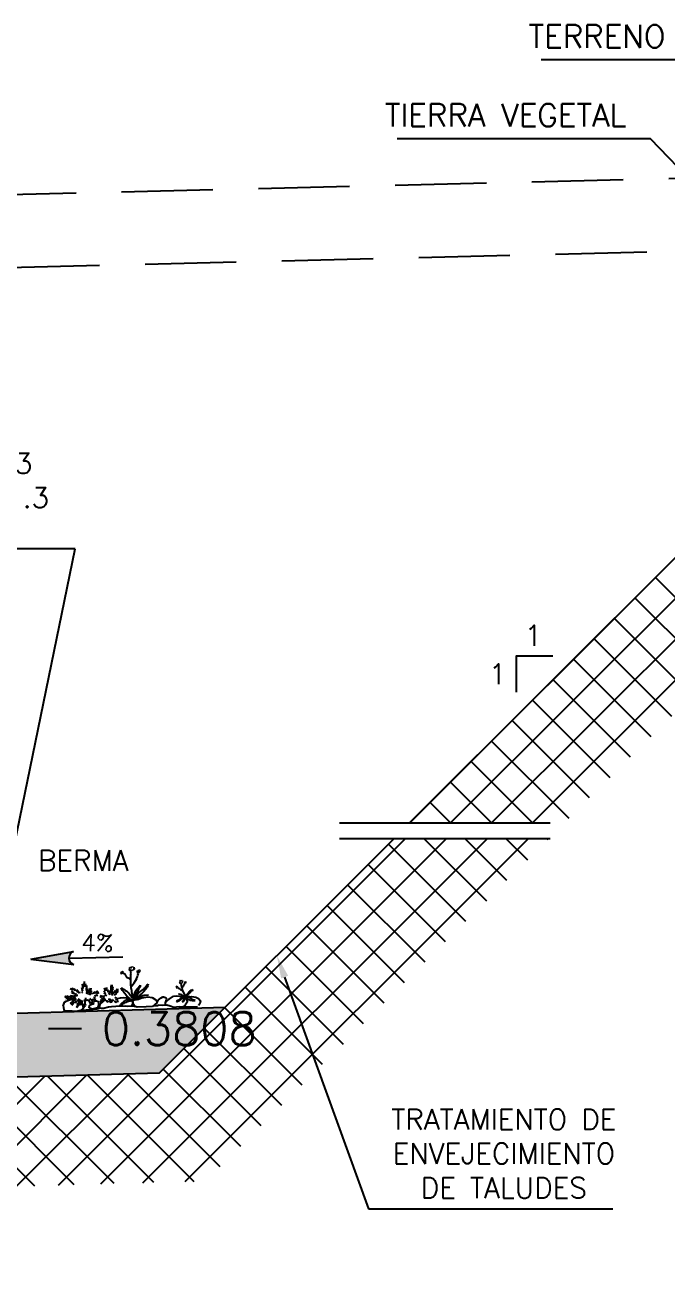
# Model space of a CAD drawing. Header units: metres. Extents: x 750563 to 756046, y 4495933 to 4497284.
# Drawn here: x 755702.96 to 755706.48, y 4496166.03 to 4496172.88 of the extents above; entities that cross this region are included whole.
import ezdxf
from ezdxf import colors
from ezdxf.entities.mleader import LeaderData, LeaderLine
from ezdxf.enums import TextEntityAlignment as Align
from ezdxf.math import Vec2, Vec3

# ---------------------------------------------------------------- set-up
doc = ezdxf.new("R2010")
doc.units = ezdxf.units.M
doc.linetypes.add('kv_TRAZOS', pattern=[0.75, 0.5, -0.25])
for name, color, linetype in [('00_EJES', 2, 'Continuous'), ('00_TEXTOS', 7, 'Continuous'), ('00_VISTO2', 3, 'Continuous'), ('00TRAMA16', 16, 'Continuous'), ('00TRAMA251', 251, 'Continuous'), ('00TRAMA253', 253, 'Continuous')]:
    doc.layers.add(name, color=color, linetype=linetype)
doc.styles.get("Standard").update_dxf_attribs({"font": 'simplex.shx'})
doc.dimstyles.get("Standard").update_dxf_attribs({"dimtxt": 0.18, "dimasz": 0.18, "dimexe": 0.18, "dimexo": 0.0625, "dimgap": 0.09, "dimtad": 0, "dimtih": 1, "dimtoh": 1, "dimdec": 4, "dimzin": 0, "dimdsep": 46, "dimtxsty": 'Standard', "dimcen": 0.09, "dimadec": 0, "dimazin": 0, "dimtfac": 1, "dimtdec": 4, "dimtofl": 0, "dimtmove": 0, "dimatfit": 3, "dimfxl": 1, "dimtolj": 1, "dimtzin": 0, "dimarcsym": 0})

# ---------------------------------------------------------------- blocks, each defined once
blk = doc.blocks.new('Arbust1')
for p, q in [((-0.513, 1.053), (-0.496, 1.037)), ((-0.496, 1.037), (-0.48, 1.064)), ((-0.476, 1.043), (-0.448, 1.053)), ((-0.448, 1.053), (-0.475, 1.035)), ((-0.29, 1.093), (-0.254, 1.087)), ((-0.28, 1.131), (-0.267, 1.117)), ((-0.254, 1.087), (-0.271, 1.103)), ((-0.262, 1.149), (-0.26, 1.131)), ((-0.26, 1.131), (-0.235, 1.16)), ((-0.24, 1.093), (-0.243, 1.072)), ((-0.235, 1.131), (-0.204, 1.165)), ((-0.232, 1.048), (-0.228, 1.08)), ((-0.231, 1.089), (-0.215, 1.064)), ((-0.215, 1.064), (-0.21, 1.087)), ((-0.204, 1.165), (-0.207, 1.147)), ((-0.188, 1.145), (-0.2, 1.171)), ((-0.195, 1.089), (-0.18, 1.065)), ((-0.179, 1.099), (-0.171, 1.091)), ((-0.172, 1.151), (-0.162, 1.169)), ((-0.162, 1.14), (-0.142, 1.156)), ((-0.159, 1.093), (-0.142, 1.075)), ((-0.118, 1.119), (-0.15, 1.099)), ((-0.142, 1.156), (-0.147, 1.12)), ((-0.147, 1.12), (-0.118, 1.119)), ((-0.142, 1.075), (-0.143, 1.095)), ((-0.046, 1.023), (-0.034, 1.059)), ((-0.013, 1.069), (-0.017, 1.047)), ((-0.007, 1.044), (0.006, 1.067)), ((0.006, 1.067), (0.011, 1.049)), ((0.011, 1.049), (0.039, 1.06)), ((-1.969, 0.705), (-1.901, 0.667)), ((-1.901, 0.667), (-1.922, 0.714)), ((-1.922, 0.714), (-1.841, 0.648)), ((-1.645, 0.705), (-1.605, 0.676)), ((-1.627, 0.605), (-1.645, 0.705)), ((-1.605, 0.676), (-1.614, 0.801)), ((-1.614, 0.801), (-1.58, 0.726)), ((-1.58, 0.726), (-1.577, 0.82)), ((-1.577, 0.82), (-1.555, 0.757)), ((-1.555, 0.757), (-1.552, 0.873)), ((-1.543, 0.813), (-1.527, 0.714)), ((-1.509, 0.757), (-1.533, 0.614)), ((-1.527, 0.714), (-1.509, 0.757)), ((-0.826, 0.651), (-0.806, 0.716)), ((-0.806, 0.716), (-0.792, 0.651)), ((-0.531, 1.011), (-0.504, 1.012)), ((-0.525, 1.039), (-0.509, 1.033)), ((-0.521, 0.997), (-0.493, 1.015)), ((-0.448, 1.016), (-0.489, 1.007)), ((-0.481, 1.019), (-0.448, 1.016)), ((-0.475, 1.035), (-0.449, 1.025)), ((-0.443, 0.999), (-0.462, 1.009)), ((-0.427, 0.988), (-0.443, 0.999)), ((-0.409, 0.974), (-0.427, 0.988)), ((-0.393, 0.951), (-0.409, 0.974)), ((-0.374, 0.924), (-0.393, 0.951)), ((-0.361, 0.887), (-0.374, 0.924)), ((-0.349, 0.873), (-0.361, 0.887)), ((-0.328, 0.857), (-0.349, 0.873)), ((-0.303, 0.846), (-0.328, 0.857)), ((-0.283, 0.827), (-0.303, 0.846)), ((-0.262, 0.804), (-0.283, 0.827)), ((-0.269, 0.687), (-0.255, 0.825)), ((-0.255, 0.825), (-0.241, 0.922)), ((-0.241, 0.922), (-0.239, 0.951)), ((-0.241, 0.631), (-0.172, 0.714)), ((-0.239, 0.951), (-0.234, 0.983)), ((-0.237, 1.015), (-0.232, 1.048)), ((-0.234, 0.983), (-0.237, 1.015)), ((-0.172, 0.714), (-0.116, 0.784)), ((-0.116, 0.784), (-0.088, 0.825)), ((-0.094, 0.818), (-0.062, 0.88)), ((-0.071, 1.004), (-0.043, 1.007)), ((-0.067, 1.033), (-0.038, 1.019)), ((-0.062, 0.88), (-0.044, 0.917)), ((-0.053, 1.043), (-0.046, 1.023)), ((-0.044, 0.917), (-0.03, 0.96)), ((-0.03, 0.96), (-0.028, 1.009)), ((-0.025, 1.007), (-0.026, 0.984)), ((-0.011, 1.015), (-0.006, 0.993)), ((-0.006, 0.993), (0.002, 1.017)), ((0.006, 1.033), (0.025, 1.016)), ((0.025, 1.016), (0.022, 1.037)), ((-2.166, 0.34), (-2.111, 0.368)), ((-2.146, 0.505), (-2.078, 0.459)), ((-2.131, 0.505), (-2.041, 0.48)), ((-2.078, 0.459), (-2.121, 0.437)), ((-2.121, 0.437), (-2.031, 0.443)), ((-2.111, 0.368), (-2.014, 0.396)), ((-2.041, 0.48), (-2.081, 0.505)), ((-2.081, 0.505), (-1.947, 0.474)), ((-2.075, 0.403), (-1.947, 0.462)), ((-2.031, 0.443), (-2.075, 0.403)), ((-2.014, 0.396), (-1.917, 0.423)), ((-1.829, 0.412), (-2.006, 0.29)), ((-1.981, 0.511), (-1.891, 0.487)), ((-1.947, 0.474), (-1.981, 0.511)), ((-1.972, 0.431), (-1.848, 0.465)), ((-1.957, 0.374), (-1.829, 0.412)), ((-1.947, 0.636), (-1.876, 0.583)), ((-1.876, 0.583), (-1.938, 0.589)), ((-1.938, 0.589), (-1.813, 0.539)), ((-1.917, 0.423), (-1.834, 0.437)), ((-1.891, 0.487), (-1.882, 0.505)), ((-1.882, 0.505), (-1.817, 0.487)), ((-1.841, 0.648), (-1.857, 0.695)), ((-1.857, 0.695), (-1.77, 0.592)), ((-1.854, 0.294), (-1.745, 0.399)), ((-1.832, 0.359), (-1.854, 0.294)), ((-1.813, 0.539), (-1.851, 0.515)), ((-1.851, 0.515), (-1.77, 0.508)), ((-1.692, 0.356), (-1.826, 0.247)), ((-1.785, 0.664), (-1.723, 0.555)), ((-1.77, 0.592), (-1.785, 0.664)), ((-1.782, 0.328), (-1.692, 0.356)), ((-1.745, 0.399), (-1.776, 0.35)), ((-1.723, 0.555), (-1.711, 0.605)), ((-1.664, 0.583), (-1.642, 0.555)), ((-1.658, 0.639), (-1.627, 0.605)), ((-1.583, 0.2), (-1.593, 0.371)), ((-1.593, 0.371), (-1.568, 0.318)), ((-1.568, 0.318), (-1.555, 0.409)), ((-1.533, 0.614), (-1.487, 0.667)), ((-1.501, 0.576), (-1.529, 0.507)), ((-1.487, 0.667), (-1.527, 0.546)), ((-1.524, 0.368), (-1.509, 0.325)), ((-1.493, 0.533), (-1.44, 0.62)), ((-1.372, 0.596), (-1.477, 0.49)), ((-1.459, 0.387), (-1.397, 0.322)), ((-1.443, 0.589), (-1.39, 0.664)), ((-1.44, 0.62), (-1.443, 0.589)), ((-1.443, 0.549), (-1.372, 0.596)), ((-1.44, 0.483), (-1.369, 0.533)), ((-1.39, 0.664), (-1.406, 0.605)), ((-1.384, 0.368), (-1.353, 0.322)), ((-1.362, 0.502), (-1.285, 0.558)), ((-1.347, 0.362), (-1.278, 0.34)), ((-1.337, 0.412), (-1.285, 0.399)), ((-1.307, 0.441), (-1.232, 0.466)), ((-1.3, 0.511), (-1.201, 0.574)), ((-1.285, 0.558), (-1.3, 0.511)), ((-1.232, 0.466), (-1.259, 0.432)), ((-1.253, 0.499), (-1.176, 0.53)), ((-1.225, 0.524), (-1.176, 0.549)), ((-1.164, 0.418), (-1.119, 0.407)), ((-1.149, 0.443), (-1.101, 0.416)), ((-1.142, 0.373), (-1.124, 0.382)), ((-1.117, 0.355), (-1.039, 0.364)), ((-1.039, 0.364), (-1.115, 0.328)), ((-1.101, 0.416), (-1.063, 0.416)), ((-1.063, 0.416), (-1.034, 0.42)), ((-1.048, 0.564), (-1.003, 0.517)), ((-1.045, 0.503), (-0.985, 0.472)), ((-1.016, 0.452), (-0.967, 0.423)), ((-0.992, 0.55), (-1.007, 0.649)), ((-0.958, 0.557), (-0.949, 0.647)), ((-0.922, 0.515), (-0.924, 0.593)), ((-0.906, 0.507), (-0.878, 0.437)), ((-0.857, 0.47), (-0.871, 0.559)), ((-0.871, 0.559), (-0.837, 0.521)), ((-0.844, 0.447), (-0.808, 0.474)), ((-0.837, 0.521), (-0.826, 0.651)), ((-0.835, 0.483), (-0.777, 0.532)), ((-0.809, 0.576), (-0.823, 0.534)), ((-0.808, 0.474), (-0.812, 0.411)), ((-0.81, 0.575), (-0.765, 0.651)), ((-0.806, 0.539), (-0.768, 0.604)), ((-0.777, 0.49), (-0.783, 0.452)), ((-0.761, 0.427), (-0.685, 0.458)), ((-0.756, 0.479), (-0.712, 0.541)), ((-0.747, 0.358), (-0.698, 0.335)), ((-0.685, 0.458), (-0.725, 0.425)), ((-0.64, 0.519), (-0.72, 0.463)), ((-0.712, 0.541), (-0.707, 0.519)), ((-0.707, 0.519), (-0.651, 0.586)), ((-0.698, 0.494), (-0.64, 0.519)), ((-0.656, 0.548), (-0.67, 0.507)), ((-0.651, 0.586), (-0.667, 0.523)), ((-0.535, 0.572), (-0.548, 0.607)), ((-0.548, 0.607), (-0.522, 0.594)), ((-0.516, 0.525), (-0.535, 0.572)), ((-0.532, 0.562), (-0.518, 0.576)), ((-0.522, 0.594), (-0.503, 0.576)), ((-0.494, 0.486), (-0.516, 0.525)), ((-0.503, 0.576), (-0.455, 0.55)), ((-0.477, 0.458), (-0.494, 0.486)), ((-0.457, 0.434), (-0.477, 0.458)), ((-0.432, 0.397), (-0.457, 0.434)), ((-0.455, 0.55), (-0.429, 0.52)), ((-0.414, 0.363), (-0.432, 0.397)), ((-0.429, 0.52), (-0.397, 0.501)), ((-0.395, 0.339), (-0.414, 0.363)), ((-0.397, 0.501), (-0.376, 0.475)), ((-0.376, 0.475), (-0.354, 0.449)), ((-0.358, 0.446), (-0.336, 0.424)), ((-0.336, 0.424), (-0.323, 0.399)), ((-0.323, 0.399), (-0.303, 0.372)), ((-0.303, 0.372), (-0.289, 0.348)), ((-0.269, 0.576), (-0.269, 0.687)), ((-0.269, 0.604), (-0.241, 0.631)), ((-0.255, 0.493), (-0.269, 0.576)), ((-0.257, 0.397), (-0.251, 0.376)), ((-0.255, 0.396), (-0.255, 0.493)), ((-0.251, 0.376), (-0.248, 0.35)), ((-0.238, 0.315), (-0.218, 0.361)), ((-0.218, 0.361), (-0.199, 0.395)), ((-0.199, 0.395), (-0.177, 0.425)), ((-0.177, 0.425), (-0.158, 0.469)), ((-0.16, 0.367), (-0.177, 0.335)), ((-0.136, 0.397), (-0.16, 0.367)), ((-0.158, 0.469), (-0.11, 0.533)), ((-0.11, 0.438), (-0.136, 0.397)), ((-0.132, 0.341), (-0.095, 0.387)), ((-0.11, 0.533), (-0.074, 0.561)), ((-0.089, 0.484), (-0.11, 0.438)), ((-0.095, 0.384), (-0.08, 0.402)), ((-0.061, 0.529), (-0.089, 0.484)), ((-0.08, 0.402), (-0.059, 0.419)), ((-0.074, 0.561), (-0.035, 0.598)), ((-0.035, 0.561), (-0.061, 0.529)), ((-0.059, 0.419), (-0.05, 0.432)), ((-0.052, 0.428), (-0.007, 0.46)), ((-0.016, 0.371), (-0.05, 0.343)), ((-0.035, 0.598), (-0.005, 0.637)), ((-0.016, 0.583), (-0.035, 0.561)), ((-0.005, 0.637), (-0.016, 0.583)), ((0.017, 0.399), (-0.016, 0.371)), ((-0.007, 0.46), (0.023, 0.484)), ((0.047, 0.423), (0.017, 0.399)), ((0.023, 0.484), (0.064, 0.509)), ((0.088, 0.451), (0.047, 0.423)), ((0.064, 0.509), (0.099, 0.533)), ((0.111, 0.479), (0.088, 0.451)), ((0.099, 0.533), (0.137, 0.559)), ((0.146, 0.505), (0.111, 0.479)), ((0.137, 0.559), (0.155, 0.589)), ((0.165, 0.535), (0.146, 0.505)), ((0.155, 0.589), (0.185, 0.624)), ((0.185, 0.563), (0.165, 0.535)), ((0.185, 0.624), (0.215, 0.643)), ((0.202, 0.604), (0.185, 0.563)), ((0.215, 0.643), (0.202, 0.604)), ((0.991, 0.516), (1.001, 0.509)), ((0.993, 0.483), (1.01, 0.483)), ((1.001, 0.496), (1.021, 0.494)), ((1.017, 0.504), (1.022, 0.526)), ((1.032, 0.502), (1.039, 0.512)), ((1.032, 0.483), (1.044, 0.471)), ((1.044, 0.471), (1.06, 0.457)), ((1.06, 0.457), (1.084, 0.44)), ((1.084, 0.44), (1.105, 0.426)), ((1.101, 0.611), (1.121, 0.603)), ((1.103, 0.648), (1.119, 0.633)), ((1.121, 0.603), (1.105, 0.631)), ((1.105, 0.426), (1.122, 0.407)), ((1.112, 0.664), (1.123, 0.653)), ((1.122, 0.407), (1.148, 0.392)), ((1.123, 0.653), (1.136, 0.676)), ((1.126, 0.585), (1.137, 0.607)), ((1.136, 0.676), (1.136, 0.657)), ((1.136, 0.657), (1.163, 0.67)), ((1.144, 0.52), (1.144, 0.59)), ((1.158, 0.437), (1.144, 0.52)), ((1.148, 0.392), (1.165, 0.388)), ((1.161, 0.606), (1.156, 0.585)), ((1.157, 0.452), (1.171, 0.464)), ((1.158, 0.655), (1.191, 0.658)), ((1.172, 0.368), (1.158, 0.437)), ((1.163, 0.615), (1.18, 0.6)), ((1.171, 0.464), (1.182, 0.474)), ((1.213, 0.285), (1.172, 0.368)), ((1.191, 0.658), (1.174, 0.636)), ((1.174, 0.636), (1.193, 0.632)), ((1.193, 0.632), (1.174, 0.62)), ((1.182, 0.474), (1.195, 0.49)), ((1.195, 0.49), (1.205, 0.503)), ((1.205, 0.503), (1.215, 0.516)), ((1.215, 0.516), (1.222, 0.528)), ((1.222, 0.528), (1.228, 0.541)), ((1.228, 0.541), (1.237, 0.556)), ((1.237, 0.556), (1.243, 0.567)), ((1.243, 0.567), (1.249, 0.579)), ((1.247, 0.614), (1.253, 0.607)), ((1.249, 0.579), (1.253, 0.588)), ((1.253, 0.588), (1.256, 0.598)), ((1.257, 0.629), (1.26, 0.62)), ((1.263, 0.607), (1.274, 0.617)), ((1.265, 0.598), (1.272, 0.592)), ((1.274, 0.617), (1.284, 0.623)), ((1.274, 0.602), (1.294, 0.608)), ((1.38, 0.349), (1.411, 0.369)), ((1.434, 0.352), (1.408, 0.34)), ((1.411, 0.369), (1.432, 0.376)), ((1.432, 0.376), (1.456, 0.38)), ((1.456, 0.38), (1.434, 0.352)), ((-2.208, 0.229), (-2.166, 0.34)), ((-2.194, 0.202), (-2.208, 0.229)), ((-2.194, 0.118), (-2.194, 0.202)), ((-2.194, 0.118), (-2.19, 0.102)), ((-2.19, 0.102), (-2.166, 0.099)), ((-2.166, 0.105), (-1.972, 0.077)), ((-2.006, 0.29), (-1.935, 0.325)), ((-1.972, 0.077), (-1.861, 0.063)), ((-1.963, 0.241), (-1.885, 0.337)), ((-1.935, 0.325), (-1.963, 0.241)), ((-1.861, 0.063), (-1.723, 0.077)), ((-1.77, 0.272), (-1.841, 0.166)), ((-1.841, 0.166), (-1.767, 0.234)), ((-1.826, 0.247), (-1.77, 0.272)), ((-1.729, 0.222), (-1.664, 0.343)), ((-1.726, 0.287), (-1.729, 0.222)), ((-1.723, 0.077), (-1.667, 0.105)), ((-1.723, 0.077), (-1.683, 0.069)), ((-1.695, 0.091), (-1.681, 0.091)), ((-1.664, 0.343), (-1.683, 0.253)), ((-1.683, 0.203), (-1.649, 0.25)), ((-1.683, 0.069), (-1.653, 0.072)), ((-1.649, 0.25), (-1.667, 0.153)), ((-1.667, 0.153), (-1.627, 0.125)), ((-1.667, 0.105), (-1.654, 0.132)), ((-1.653, 0.072), (-1.608, 0.063)), ((-1.63, 0.209), (-1.608, 0.15)), ((-1.608, 0.063), (-1.569, 0.072)), ((-1.605, 0.262), (-1.583, 0.2)), ((-1.569, 0.072), (-1.511, 0.066)), ((-1.511, 0.066), (-1.466, 0.069)), ((-1.49, 0.346), (-1.449, 0.244)), ((-1.487, 0.118), (-1.473, 0.188)), ((-1.404, 0.077), (-1.487, 0.118)), ((-1.473, 0.188), (-1.454, 0.202)), ((-1.466, 0.069), (-1.415, 0.066)), ((-1.454, 0.202), (-1.433, 0.211)), ((-1.449, 0.244), (-1.437, 0.284)), ((-1.437, 0.284), (-1.393, 0.194)), ((-1.433, 0.211), (-1.421, 0.217)), ((-1.415, 0.066), (-1.384, 0.072)), ((-1.252, 0.105), (-1.404, 0.077)), ((-1.397, 0.322), (-1.381, 0.302)), ((-1.384, 0.072), (-1.336, 0.081)), ((-1.381, 0.302), (-1.36, 0.271)), ((-1.378, 0.202), (-1.372, 0.226)), ((-1.372, 0.226), (-1.348, 0.229)), ((-1.363, 0.084), (-1.28, 0.077)), ((-1.348, 0.229), (-1.348, 0.259)), ((-1.303, 0.293), (-1.345, 0.29)), ((-1.267, 0.293), (-1.303, 0.293)), ((-1.28, 0.077), (-1.169, 0.091)), ((-1.221, 0.265), (-1.267, 0.293)), ((-1.21, 0.188), (-1.252, 0.105)), ((-1.209, 0.241), (-1.221, 0.265)), ((-1.21, 0.188), (-1.209, 0.211)), ((-1.209, 0.211), (-1.209, 0.241)), ((-1.196, 0.118), (-1.206, 0.09)), ((-1.196, 0.118), (-1.169, 0.202)), ((-1.079, 0.322), (-1.18, 0.263)), ((-1.18, 0.263), (-1.135, 0.277)), ((-1.169, 0.202), (-1.072, 0.271)), ((-1.169, 0.091), (-1.146, 0.087)), ((-1.149, 0.306), (-1.079, 0.322)), ((-1.146, 0.087), (-1.125, 0.084)), ((-1.128, 0.275), (-1.07, 0.295)), ((-1.125, 0.084), (-1.098, 0.081)), ((-1.003, 0.313), (-1.1, 0.285)), ((-1.098, 0.081), (-1.073, 0.081)), ((-1.086, 0.077), (-0.947, 0.105)), ((-1.072, 0.271), (-1.003, 0.313)), ((-1.005, 0.272), (-0.982, 0.298)), ((-0.982, 0.298), (-0.984, 0.241)), ((-0.984, 0.241), (-0.943, 0.285)), ((-0.947, 0.105), (-0.864, 0.105)), ((-0.902, 0.331), (-0.922, 0.292)), ((-0.904, 0.218), (-0.884, 0.266)), ((-0.895, 0.286), (-0.875, 0.328)), ((-0.892, 0.243), (-0.878, 0.313)), ((-0.868, 0.261), (-0.859, 0.205)), ((-0.85, 0.299), (-0.864, 0.216)), ((-0.864, 0.105), (-0.739, 0.105)), ((-0.848, 0.306), (-0.842, 0.268)), ((-0.842, 0.268), (-0.846, 0.239)), ((-0.837, 0.313), (-0.824, 0.29)), ((-0.803, 0.292), (-0.791, 0.258)), ((-0.765, 0.27), (-0.732, 0.203)), ((-0.739, 0.105), (-0.476, 0.091)), ((-0.729, 0.324), (-0.671, 0.284)), ((-0.72, 0.236), (-0.703, 0.209)), ((-0.651, 0.225), (-0.707, 0.234)), ((-0.698, 0.271), (-0.67, 0.216)), ((-0.67, 0.313), (-0.587, 0.326)), ((-0.626, 0.115), (-0.634, 0.107)), ((-0.634, 0.107), (-0.606, 0.114)), ((-0.612, 0.126), (-0.626, 0.115)), ((-0.603, 0.138), (-0.612, 0.126)), ((-0.606, 0.114), (-0.587, 0.123)), ((-0.584, 0.156), (-0.603, 0.138)), ((-0.587, 0.326), (-0.49, 0.326)), ((-0.587, 0.123), (-0.565, 0.134)), ((-0.569, 0.168), (-0.584, 0.156)), ((-0.549, 0.183), (-0.569, 0.168)), ((-0.565, 0.134), (-0.544, 0.146)), ((-0.525, 0.202), (-0.549, 0.183)), ((-0.544, 0.146), (-0.517, 0.16)), ((-0.508, 0.216), (-0.525, 0.202)), ((-0.517, 0.16), (-0.494, 0.171)), ((-0.485, 0.226), (-0.508, 0.216)), ((-0.494, 0.171), (-0.471, 0.183)), ((-0.49, 0.326), (-0.421, 0.313)), ((-0.47, 0.237), (-0.485, 0.226)), ((-0.476, 0.091), (-0.407, 0.077)), ((-0.471, 0.183), (-0.444, 0.195)), ((-0.432, 0.243), (-0.47, 0.237)), ((-0.444, 0.195), (-0.425, 0.202)), ((-0.399, 0.25), (-0.432, 0.243)), ((-0.425, 0.202), (-0.403, 0.207)), ((-0.421, 0.313), (-0.352, 0.285)), ((-0.407, 0.077), (-0.296, 0.077)), ((-0.403, 0.207), (-0.369, 0.213)), ((-0.368, 0.252), (-0.399, 0.25)), ((-0.38, 0.335), (-0.395, 0.339)), ((-0.358, 0.309), (-0.38, 0.335)), ((-0.369, 0.213), (-0.348, 0.218)), ((-0.348, 0.256), (-0.368, 0.252)), ((-0.352, 0.294), (-0.358, 0.309)), ((-0.354, 0.285), (-0.342, 0.279)), ((-0.33, 0.283), (-0.352, 0.294)), ((-0.324, 0.258), (-0.348, 0.256)), ((-0.348, 0.218), (-0.322, 0.222)), ((-0.342, 0.279), (-0.334, 0.275)), ((-0.334, 0.275), (-0.323, 0.267)), ((-0.317, 0.268), (-0.33, 0.283)), ((-0.293, 0.256), (-0.324, 0.258)), ((-0.323, 0.267), (-0.312, 0.259)), ((-0.322, 0.222), (-0.296, 0.228)), ((-0.296, 0.257), (-0.317, 0.268)), ((-0.292, 0.091), (-0.304, 0.076)), ((-0.281, 0.24), (-0.296, 0.257)), ((-0.296, 0.228), (-0.267, 0.233)), ((-0.296, 0.077), (-0.227, 0.063)), ((-0.281, 0.107), (-0.292, 0.091)), ((-0.289, 0.348), (-0.272, 0.319)), ((-0.284, 0.225), (-0.278, 0.218)), ((-0.261, 0.231), (-0.281, 0.24)), ((-0.27, 0.119), (-0.281, 0.107)), ((-0.278, 0.218), (-0.273, 0.205)), ((-0.273, 0.205), (-0.27, 0.187)), ((-0.272, 0.319), (-0.256, 0.299)), ((-0.27, 0.187), (-0.267, 0.173)), ((-0.266, 0.135), (-0.27, 0.119)), ((-0.267, 0.173), (-0.263, 0.156)), ((-0.263, 0.156), (-0.266, 0.135)), ((-0.256, 0.299), (-0.247, 0.286)), ((-0.255, 0.231), (-0.242, 0.221)), ((-0.241, 0.105), (-0.255, 0.202)), ((-0.254, 0.199), (-0.242, 0.214)), ((-0.248, 0.35), (-0.244, 0.324)), ((-0.247, 0.286), (-0.238, 0.275)), ((-0.243, 0.31), (-0.245, 0.299)), ((-0.245, 0.299), (-0.245, 0.29)), ((-0.244, 0.324), (-0.242, 0.309)), ((-0.242, 0.214), (-0.228, 0.231)), ((-0.199, 0.049), (-0.241, 0.105)), ((-0.238, 0.275), (-0.227, 0.261)), ((-0.234, 0.274), (-0.221, 0.286)), ((-0.228, 0.231), (-0.21, 0.236)), ((-0.227, 0.261), (-0.207, 0.237)), ((-0.227, 0.063), (-0.209, 0.062)), ((-0.225, 0.263), (-0.209, 0.272)), ((-0.221, 0.286), (-0.209, 0.292)), ((-0.214, 0.248), (-0.192, 0.254)), ((-0.177, 0.335), (-0.21, 0.294)), ((-0.21, 0.236), (-0.193, 0.241)), ((-0.209, 0.272), (-0.196, 0.279)), ((-0.199, 0.278), (-0.183, 0.286)), ((-0.144, 0.021), (-0.199, 0.049)), ((-0.193, 0.241), (-0.167, 0.244)), ((-0.192, 0.254), (-0.17, 0.263)), ((-0.183, 0.286), (-0.17, 0.297)), ((-0.143, 0.277), (-0.171, 0.264)), ((-0.17, 0.297), (-0.163, 0.311)), ((-0.167, 0.244), (-0.145, 0.246)), ((-0.164, 0.307), (-0.132, 0.341)), ((-0.145, 0.246), (-0.126, 0.241)), ((0.105, 0.008), (-0.144, 0.021)), ((-0.113, 0.3), (-0.143, 0.277)), ((-0.13, 0.285), (-0.061, 0.313)), ((-0.126, 0.241), (-0.111, 0.244)), ((-0.116, 0.243), (0.008, 0.271)), ((-0.085, 0.318), (-0.113, 0.3)), ((-0.05, 0.343), (-0.085, 0.318)), ((-0.061, 0.313), (0.078, 0.34)), ((0.008, 0.271), (0.175, 0.285)), ((0.078, 0.34), (0.202, 0.34)), ((0.285, 0.008), (0.105, 0.008)), ((0.175, 0.285), (0.299, 0.257)), ((0.424, 0.105), (0.285, 0.008)), ((0.299, 0.257), (0.396, 0.188)), ((0.313, 0.035), (0.396, 0.021)), ((0.396, 0.188), (0.424, 0.105)), ((0.396, 0.021), (0.429, 0.025)), ((0.424, 0.105), (0.466, 0.174)), ((0.429, 0.025), (0.447, 0.028)), ((0.447, 0.028), (0.458, 0.036)), ((0.452, 0.035), (0.562, 0.021)), ((0.466, 0.174), (0.549, 0.229)), ((0.549, 0.229), (0.597, 0.248)), ((0.562, 0.021), (0.687, 0.021)), ((0.597, 0.248), (0.618, 0.248)), ((0.618, 0.248), (0.639, 0.243)), ((0.639, 0.243), (0.662, 0.235)), ((0.687, 0.16), (0.646, 0.077)), ((0.646, 0.077), (0.646, 0.035)), ((0.654, 0.096), (0.678, 0.107)), ((0.662, 0.235), (0.68, 0.22)), ((0.673, 0.105), (0.77, 0.174)), ((0.68, 0.22), (0.691, 0.201)), ((0.687, 0.021), (0.784, -0.02)), ((0.691, 0.18), (0.688, 0.157)), ((0.691, 0.201), (0.691, 0.18)), ((0.77, 0.174), (0.895, 0.243)), ((0.895, 0.243), (0.978, 0.243)), ((0.989, 0.101), (0.97, 0.08)), ((0.97, 0.08), (1.008, 0.089)), ((0.978, 0.243), (1.075, 0.229)), ((1.008, 0.109), (0.989, 0.101)), ((1.032, 0.12), (1.008, 0.109)), ((1.008, 0.089), (1.046, 0.104)), ((1.06, 0.137), (1.032, 0.12)), ((1.065, 0.285), (1.046, 0.283)), ((1.046, 0.104), (1.074, 0.118)), ((1.082, 0.151), (1.06, 0.137)), ((1.101, 0.276), (1.065, 0.285)), ((1.074, 0.118), (1.098, 0.132)), ((1.075, 0.229), (1.158, 0.202)), ((1.12, 0.166), (1.082, 0.151)), ((1.098, 0.132), (1.127, 0.147)), ((1.132, 0.261), (1.101, 0.276)), ((1.151, 0.18), (1.12, 0.166)), ((1.127, 0.147), (1.153, 0.166)), ((1.136, 0.08), (1.127, 0.061)), ((1.127, 0.061), (1.158, 0.073)), ((1.16, 0.24), (1.132, 0.261)), ((1.163, 0.106), (1.136, 0.08)), ((1.172, 0.185), (1.151, 0.18)), ((1.153, 0.166), (1.186, 0.175)), ((1.158, 0.202), (1.175, 0.201)), ((1.158, 0.073), (1.177, 0.087)), ((1.186, 0.223), (1.16, 0.24)), ((1.182, 0.132), (1.163, 0.106)), ((1.225, 0.19), (1.172, 0.185)), ((1.175, 0.201), (1.211, 0.193)), ((1.177, 0.087), (1.196, 0.111)), ((1.203, 0.151), (1.182, 0.132)), ((1.217, 0.199), (1.186, 0.223)), ((1.186, 0.175), (1.215, 0.185)), ((1.196, 0.111), (1.21, 0.13)), ((1.225, 0.18), (1.203, 0.151)), ((1.209, 0.179), (1.224, 0.185)), ((1.21, 0.13), (1.22, 0.149)), ((1.211, 0.193), (1.224, 0.191)), ((1.227, 0.188), (1.213, 0.285)), ((1.22, 0.149), (1.225, 0.18)), ((1.248, 0.018), (1.222, -0.008)), ((1.297, 0.202), (1.227, 0.188)), ((1.227, 0.187), (1.241, 0.159)), ((1.234, 0.199), (1.258, 0.228)), ((1.236, 0.181), (1.25, 0.164)), ((1.241, 0.159), (1.253, 0.132)), ((1.258, 0.203), (1.244, 0.191)), ((1.263, 0.211), (1.246, 0.197)), ((1.263, 0.042), (1.248, 0.018)), ((1.25, 0.164), (1.266, 0.148)), ((1.253, 0.132), (1.263, 0.104)), ((1.258, 0.228), (1.277, 0.254)), ((1.279, 0.23), (1.263, 0.211)), ((1.263, 0.104), (1.268, 0.073)), ((1.268, 0.073), (1.263, 0.042)), ((1.281, 0.183), (1.264, 0.189)), ((1.266, 0.148), (1.297, 0.126)), ((1.277, 0.254), (1.315, 0.29)), ((1.308, 0.252), (1.279, 0.23)), ((1.301, 0.179), (1.281, 0.183)), ((1.285, 0.199), (1.307, 0.199)), ((1.297, 0.126), (1.324, 0.113)), ((1.324, 0.174), (1.301, 0.179)), ((1.307, 0.199), (1.342, 0.195)), ((1.339, 0.278), (1.308, 0.252)), ((1.315, 0.29), (1.334, 0.309)), ((1.36, 0.158), (1.324, 0.174)), ((1.324, 0.113), (1.346, 0.097)), ((1.334, 0.309), (1.351, 0.328)), ((1.353, 0.304), (1.339, 0.278)), ((1.342, 0.195), (1.368, 0.189)), ((1.346, 0.097), (1.377, 0.089)), ((1.351, 0.328), (1.38, 0.349)), ((1.382, 0.318), (1.353, 0.304)), ((1.387, 0.138), (1.36, 0.158)), ((1.366, 0.188), (1.407, 0.188)), ((1.377, 0.089), (1.407, 0.077)), ((1.408, 0.34), (1.382, 0.318)), ((1.411, 0.115), (1.387, 0.138)), ((1.407, 0.188), (1.518, 0.16)), ((1.407, 0.077), (1.444, 0.073)), ((1.44, 0.095), (1.411, 0.115)), ((1.466, 0.085), (1.44, 0.095)), ((1.444, 0.073), (1.476, 0.069)), ((1.493, 0.069), (1.466, 0.085)), ((1.476, 0.069), (1.493, 0.069)), ((1.518, 0.16), (1.587, 0.118)), ((1.587, 0.118), (1.643, 0.049)), ((1.643, 0.049), (1.615, -0.034)), ((0.784, -0.02), (0.881, -0.062)), ((0.881, -0.062), (1.033, -0.062)), ((1.033, -0.062), (1.144, -0.076)), ((1.158, -0.068), (1.141, -0.075)), ((1.144, -0.076), (1.31, -0.089)), ((1.177, -0.051), (1.158, -0.068)), ((1.201, -0.035), (1.177, -0.051)), ((1.222, -0.008), (1.201, -0.035)), ((1.31, -0.089), (1.546, -0.103)), ((1.615, -0.034), (1.574, -0.076))]:
    blk.add_line(p, q)
blk = doc.blocks.new('_Dot')
at = {"color": 0, "linetype": 'ByBlock', "lineweight": -2}
blk.add_line((-0.5, 0), (-1, 0), dxfattribs=at)
at = {"color": 0, "linetype": 'ByBlock', "const_width": 0.5}
blk.add_lwpolyline([(-0.25, 0, 1), (0.25, 0, 1)], format="xyb", close=True, dxfattribs=at)
blk = doc.blocks.new('*D175')
at = {"color": 0, "lineweight": -2, "transparency": 16777216}
for p, q in [((755702.525, 4496167.386), (755702.525, 4496167.194)), ((755702.9058, 4496167.4102), (755702.9058, 4496167.194)), ((755702.345, 4496167.374), (755702.165, 4496167.374)), ((755703.0858, 4496167.374), (755703.2658, 4496167.374))]:
    blk.add_line(p, q, dxfattribs=at)
at = {"color": 0, "transparency": 16777216}
for points in [[(755702.345, 4496167.404), (755702.345, 4496167.344), (755702.525, 4496167.374)], [(755703.0858, 4496167.404), (755703.0858, 4496167.344), (755702.9058, 4496167.374)]]:
    blk.add_solid(points, dxfattribs=at)
at = {"layer": 'Defpoints', "color": 0, "transparency": 16777216}
for p in [(755702.9058, 4496167.4727), (755702.525, 4496167.4485), (755702.9058, 4496167.374)]:
    blk.add_point(p, dxfattribs=at)
at = {"color": 0, "transparency": 16777216, "insert": (755703.8015, 4496167.374), "char_height": 0.18, "attachment_point": 5}
blk.add_mtext('\\A1;0.3808', dxfattribs=at)

msp = doc.modelspace()

# ---------------------------------------------------------------- hatches: boundary and pattern name
at = {"layer": '00_TEXTOS'}
msp.add_hatch(color=256, dxfattribs=at).paths.add_polyline_path([(755702.98835, 4496167.75445), (755703.22155, 4496167.79667, 0.3282621), (755703.19632, 4496167.76029, 0.3282621), (755703.22355, 4496167.72538)])
at = {"layer": '00TRAMA251'}
h = msp.add_hatch(dxfattribs=at)
h.set_pattern_fill('AR-SAND', color=256, scale=0.001, style=0)
h.set_pattern_definition([(37.5, (755569.848755, 4496163.985406), (-0.001600031, 0.048941324), [0, -0.038608, 0, -0.04318, 0, -0.041275]), (7.5, (755569.848755, 4496163.985406), (0.044952328, 0.07168251), [0, -0.020828, 0, -0.034798, 0, -0.013335]), (327.5, (755569.817513, 4496163.985406), (0.079099237, 0.000143718), [0, -0.0127, 0, -0.04572, 0, -0.05969]), (317.5, (755569.81751, 4496163.985406), (0.076355645, 0.022292932), [0, -0.00635, 0, -0.029972, 0, -0.03429])])
h.paths.add_polyline_path([(755703.69361, 4496167.1311), (755704.05385, 4496167.49135), (755702.52499, 4496167.44846), (755702.54926, 4496167.3514), (755701.1997, 4496167.06115)])
at = {"layer": '00TRAMA253'}
h = msp.add_hatch(dxfattribs=at)
h.set_pattern_fill('ANSI37', color=256, scale=0.05, style=0)
h.set_pattern_definition([(45, (755705.06469, 4496168.50218), (-0.1122532, 0.1122532), []), (135, (755705.06469, 4496168.50218), (-0.1122532, -0.1122532), [])])
h.paths.add_polyline_path([(755711.12025, 4496170.70922), (755712.26766, 4496171.47644), (755712.26766, 4496172.17658), (755712.23323, 4496172.1752), (755710.7377, 4496171.1752), (755709.56838, 4496170.00588), (755706.56838, 4496170.00588), (755705.06469, 4496168.50218), (755705.91322, 4496168.50218), (755706.81691, 4496169.40588), (755709.81691, 4496169.40588)])
h = msp.add_hatch(dxfattribs=at)
h.set_pattern_fill('ANSI37', color=256, scale=0.05, style=0)
h.set_pattern_definition([(45, (755680.6214, 4496166.44696), (-0.1122532, 0.1122532), []), (135, (755680.6214, 4496166.44696), (-0.1122532, -0.1122532), [])])
h.paths.add_polyline_path([(755693.22499, 4496166.5965), (755693.22499, 4496167.19662), (755687.68541, 4496167.08583), (755687.65867, 4496166.74091), (755687.25867, 4496166.74091), (755687.22499, 4496167.07662), (755685.54233, 4496167.04297), (755685.42499, 4496167.02358), (755685.25029, 4496167.06115), (755682.75638, 4496167.1311), (755681.46992, 4496168.41756), (755680.62139, 4496168.41756), (755682.50092, 4496166.53803), (755685.74791, 4496166.44696)])
h.paths.add_polyline_path([(755693.22499, 4496167.19662), (755693.22499, 4496166.5965), (755700.70208, 4496166.44696), (755703.94907, 4496166.53803), (755705.8286, 4496168.41756), (755704.98007, 4496168.41756), (755703.69361, 4496167.1311), (755701.1997, 4496167.06115), (755701.02499, 4496167.02358), (755700.90766, 4496167.04297), (755699.22335, 4496167.07665), (755699.18969, 4496166.74112), (755698.78969, 4496166.74112), (755698.76297, 4496167.08586)])

# ---------------------------------------------------------------- linework, layer by layer
at = {"layer": '00_EJES'}
for points in [[(755704.6792, 4496168.50223), (755705.83466, 4496168.5021)], [(755704.67973, 4496168.41756), (755705.83466, 4496168.41756)]]:
    msp.add_lwpolyline(points, dxfattribs=at)
at = {"layer": '00_TEXTOS'}
for points in [[(755705.65024, 4496169.21925), (755705.65024, 4496169.41925), (755705.85024, 4496169.41925)], [(755702.98835, 4496167.75445), (755703.22155, 4496167.79667)], [(755702.98835, 4496167.75445), (755703.22355, 4496167.72538)], [(755703.19632, 4496167.76029), (755703.4928, 4496167.7686)]]:
    msp.add_lwpolyline(points, dxfattribs=at)
for points in [[(755703.22155, 4496167.79667, 0.3282621), (755703.19632, 4496167.76029)], [(755703.19632, 4496167.76029, 0.3282621), (755703.22355, 4496167.72538)]]:
    msp.add_lwpolyline(points, format="xyb", dxfattribs=at)
at = {"layer": '00_VISTO2'}
for points in [[(755705.06469, 4496168.50218), (755706.56838, 4496170.00588)], [(755703.69361, 4496167.1311), (755704.98007, 4496168.41756)], [(755702.52499, 4496167.44846), (755704.05385, 4496167.49135)], [(755701.1997, 4496167.06115), (755703.69361, 4496167.1311)]]:
    msp.add_lwpolyline(points, dxfattribs=at)
at = {"layer": '00TRAMA16', "color": 80, "linetype": 'kv_TRAZOS', "flags": 128}
msp.add_lwpolyline([(755712.23323, 4496172.1752), (755698.46595, 4496171.84178), (755687.75159, 4496171.9808), (755678.28956, 4496172.02714), (755674.19251, 4496172.19944)], dxfattribs=at)
at = {"layer": '00TRAMA16', "linetype": 'kv_TRAZOS', "flags": 128}
msp.add_lwpolyline([(755711.61236, 4496171.76004), (755698.46819, 4496171.44172), (755687.74801, 4496171.58081), (755678.28017, 4496171.62718), (755674.83144, 4496171.77222)], dxfattribs=at)

# ---------------------------------------------------------------- block references
at = {"layer": '00TRAMA251', "xscale": 0.1953125000000028, "yscale": 0.1953125000000028, "zscale": 0.1953125000000028, "rotation": 4.970154976491018}
msp.add_blockref('Arbust1', (755703.59962, 4496167.48931), dxfattribs=at)

# ---------------------------------------------------------------- texts
at = {"layer": '00_TEXTOS'}
msp.add_text('BERMA', height=0.1125, dxfattribs=at).set_placement((755703.27499, 4496168.29664), align=Align.MIDDLE_CENTER)
msp.add_text('4%%%', height=0.093748, rotation=358.393343, dxfattribs=at).set_placement((755703.26344, 4496167.80065))
at = {"layer": '00_TEXTOS', "char_height": 0.1125, "width": 0.0572455, "attachment_point": 5}
for insert in [(755705.74299, 4496169.53084), (755705.54684, 4496169.31925)]:
    msp.add_mtext('1', dxfattribs=dict(at, insert=insert))

# ---------------------------------------------------------------- dimensions: what is measured, and where the dimension line sits
dim = msp.add_linear_dim(base=(755702.9058, 4496167.374), p1=(755702.52499, 4496167.44846), p2=(755702.9058, 4496167.47267), dimstyle='Standard')
dim.commit()
dim.dimension.update_dxf_attribs({"geometry": '*D175', "text_midpoint": (755703.80151, 4496167.374)})

# ---------------------------------------------------------------- leaders
at = {"layer": '00_TEXTOS'}
ml = msp.add_multileader_mtext('Standard', dxfattribs=at)
ml.set_content('TERRENO NATURAL', color=256)
ml.set_leader_properties()
ml.build(insert=Vec2(0, 0))
ml.multileader.update_dxf_attribs({"text_left_attachment_type": 5, "text_right_attachment_type": 5, "dogleg_length": 0, "arrow_head_size": 0.125})
ctx = ml.context
ctx.base_point, ctx.char_height, ctx.arrow_head_size, ctx.landing_gap_size, ctx.plane_origin = Vec3(755705.52965, 4496172.68845), 0.125, 0.125, 0.05, Vec3(755709.66442, 4496172.50002)
ctx.left_attachment, ctx.right_attachment, ctx.text_align_type = 5, 5, 1
notes = []
notes.append((ctx, [(1, (1, 1, 0), (755707.41536, 4496172.68845), (-1, 0), 0, [(0, [(755708.12017, 4496172.07559)], 0, [])])]))
ctx.mtext.insert, ctx.mtext.alignment, ctx.mtext.line_spacing_style, ctx.mtext.flow_direction = Vec3(755706.49334, 4496172.88012), 2, 2, 5
ml = msp.add_multileader_mtext('Standard', dxfattribs=at)
ml.set_content('TIERRA VEGETAL', color=256)
ml.set_leader_properties()
ml.set_arrow_properties(name='DOT')
ml.build(insert=Vec2(0, 0))
ml.multileader.update_dxf_attribs({"text_left_attachment_type": 5, "text_right_attachment_type": 5, "dogleg_length": 0, "arrow_head_size": 0.08})
ctx = ml.context
ctx.base_point, ctx.char_height, ctx.arrow_head_size, ctx.landing_gap_size, ctx.plane_origin = Vec3(755704.74299, 4496172.25587), 0.125, 0.08, 0.05, Vec3(755707.90792, 4496171.00032)
ctx.left_attachment, ctx.right_attachment, ctx.text_align_type = 5, 5, 1
notes.append((ctx, [(1, (1, 1, 0), (755706.38466, 4496172.25587), (-1, 0), 0, [(0, [(755706.78327, 4496171.84109)], 0, [])])]))
ctx.mtext.insert, ctx.mtext.alignment, ctx.mtext.line_spacing_style, ctx.mtext.flow_direction = Vec3(755705.59061, 4496172.44753), 2, 2, 5
ml = msp.add_multileader_mtext('Standard', dxfattribs=at)
ml.set_content('B.M. N2,A,W4,1.3 \\PO B.M. H1,A,W4,1.3\\PVER TABLA(*)', color=256)
ml.set_leader_properties()
ml.build(insert=Vec2(0, 0))
ml.multileader.update_dxf_attribs({"text_left_attachment_type": 5, "text_right_attachment_type": 5, "dogleg_length": 0, "arrow_head_size": 0.125})
ctx = ml.context
ctx.base_point, ctx.char_height, ctx.arrow_head_size, ctx.landing_gap_size, ctx.plane_origin = Vec3(755701.52883, 4496170.00602), 0.1125, 0.125, 0.05, Vec3(755700.80067, 4496166.62947)
ctx.left_attachment, ctx.right_attachment, ctx.text_align_type = 5, 5, 1
notes.append((ctx, [(1, (1, 1, 0), (755703.23061, 4496170.00602), (-1, 0), 0, [(0, [(755702.8585, 4496168.19107)], 0, [])])]))
ctx.mtext.insert, ctx.mtext.alignment, ctx.mtext.line_spacing_style, ctx.mtext.flow_direction = Vec3(755702.35829, 4496170.53102), 2, 2, 5
ml = msp.add_multileader_mtext('Standard', dxfattribs=at)
ml.set_content('TRATAMIENTO DE\\PENVEJECIMIENTO\\PDE TALUDES', color=256)
ml.set_leader_properties()
ml.build(insert=Vec2(0, 0))
ml.multileader.update_dxf_attribs({"text_left_attachment_type": 5, "text_right_attachment_type": 5, "dogleg_length": 0, "arrow_head_size": 0.125})
ctx = ml.context
ctx.base_point, ctx.char_height, ctx.arrow_head_size, ctx.landing_gap_size, ctx.plane_origin = Vec3(755704.83966, 4496166.38471), 0.1125, 0.125, 0.05, Vec3(755698.23549, 4496165.20358)
ctx.left_attachment, ctx.right_attachment, ctx.text_align_type = 5, 5, 1
notes.append((ctx, [(0, (1, 1, 0), (755704.83966, 4496166.38471), (1, 0), 0, [(0, [(755704.33684, 4496167.77433)], 0, [])])]))
ctx.mtext.insert, ctx.mtext.alignment, ctx.mtext.line_spacing_style, ctx.mtext.flow_direction = Vec3(755705.58073, 4496166.93221), 2, 2, 5
for ctx, leaders in notes:
    for number, flags, end, landing, length, lines in leaders:
        leader = LeaderData()
        leader.index, (leader.has_last_leader_line, leader.has_dogleg_vector, leader.attachment_direction) = number, flags
        leader.last_leader_point, leader.dogleg_vector, leader.dogleg_length = Vec3(end), Vec3(landing), length
        for number, points, colour, breaks in lines:
            line = LeaderLine()
            line.index, line.vertices, line.color, line.breaks = number, Vec3.list(points), colors.encode_raw_color(colour), breaks
            leader.lines.append(line)
        ctx.leaders.append(leader)

doc.saveas('drawing.dxf')
